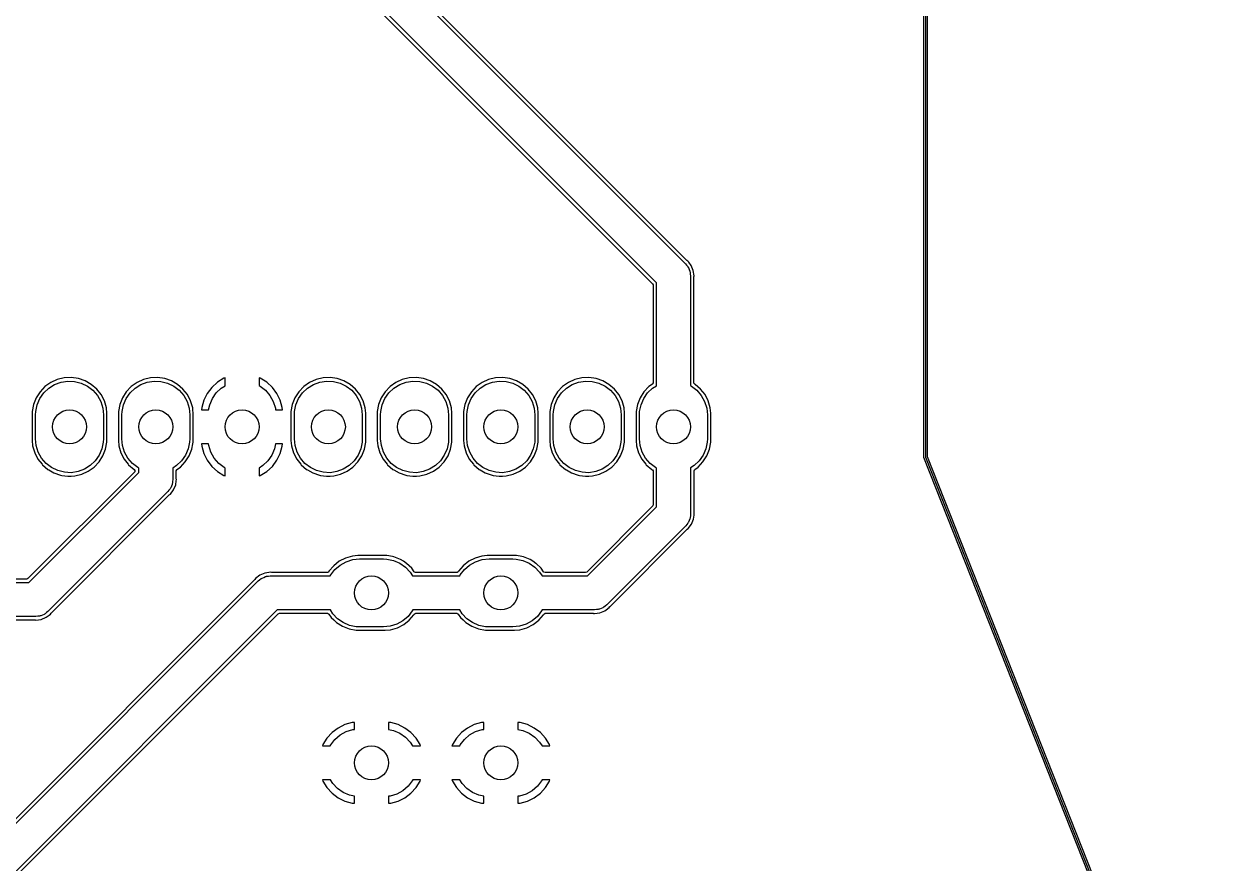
# Model space of a CAD drawing. Extents: x 103 to 225, y -154 to -79.
# Drawn here: x 189.77 to 224.67, y -141.01 to -116.3 of the extents above; entities that cross this region are included whole.
import ezdxf

# ---------------------------------------------------------------- set-up
doc = ezdxf.new("R2010")
doc.units = 0
doc.layers.add('BLACK', color=7, linetype='CONTINUOUS')

msp = doc.modelspace()

# ---------------------------------------------------------------- linework, layer by layer
at = {"layer": 'BLACK', "linetype": 'CONTINUOUS'}
for p, q in [((216.265, -129.05), (216.265, -103.55)), ((216.314, -103.55), (216.314, -129.05)), ((216.365, -103.56), (216.365, -129.04)), ((192.887, -107.002), (209.249, -123.364)), ((209.291, -123.264), (192.987, -106.96)), ((208.395, -123.925), (192.326, -107.856)), ((192.299, -107.971), (208.28, -123.952)), ((209.249, -123.364), (209.281, -123.407)), ((209.281, -123.407), (209.316, -123.448)), ((209.293, -123.267), (209.291, -123.264)), ((209.323, -123.29), (209.293, -123.267)), ((209.316, -123.448), (209.323, -123.464)), ((209.347, -123.321), (209.323, -123.29)), ((209.323, -123.464), (209.334, -123.478)), ((209.334, -123.478), (209.353, -123.528)), ((209.42, -123.415), (209.347, -123.321)), ((209.353, -123.528), (209.375, -123.577)), ((209.48, -123.561), (209.42, -123.415)), ((209.501, -123.718), (209.48, -123.561)), ((209.375, -123.577), (209.377, -123.595)), ((209.377, -123.595), (209.384, -123.612)), ((209.384, -123.612), (209.387, -123.665)), ((209.387, -123.665), (209.395, -123.718)), ((209.395, -123.718), (209.395, -126.95)), ((209.495, -123.759), (209.496, -123.756)), ((209.495, -126.861), (209.495, -123.759)), ((209.496, -123.756), (209.497, -123.745)), ((209.497, -123.745), (209.501, -123.718)), ((208.28, -123.952), (208.294, -123.987)), ((208.294, -123.987), (208.294, -126.864)), ((208.395, -126.952), (208.395, -123.925)), ((190.391, -126.978), (190.246, -127.13)), ((190.356, -127.162), (190.503, -127.022)), ((190.562, -126.856), (190.391, -126.978)), ((190.391, -126.978), (190.391, -126.978)), ((190.503, -127.022), (190.675, -126.915)), ((190.753, -126.768), (190.562, -126.856)), ((190.562, -126.856), (190.562, -126.856)), ((190.562, -126.856), (190.562, -126.856)), ((190.562, -126.856), (190.562, -126.856)), ((190.562, -126.856), (190.562, -126.856)), ((190.675, -126.915), (190.864, -126.845)), ((190.958, -126.719), (190.753, -126.768)), ((190.864, -126.845), (191.064, -126.814)), ((191.168, -126.709), (190.958, -126.719)), ((190.958, -126.719), (190.958, -126.719)), ((191.064, -126.814), (191.266, -126.825)), ((191.376, -126.739), (191.168, -126.709)), ((191.266, -126.825), (191.462, -126.875)), ((191.574, -126.807), (191.376, -126.739)), ((191.376, -126.739), (191.376, -126.739)), ((191.462, -126.875), (191.644, -126.964)), ((191.756, -126.912), (191.574, -126.807)), ((191.644, -126.964), (191.804, -127.088)), ((191.915, -127.05), (191.756, -126.912)), ((191.756, -126.912), (191.756, -126.912)), ((191.756, -126.912), (191.756, -126.912)), ((192.045, -127.215), (191.915, -127.05)), ((192.931, -126.978), (192.786, -127.13)), ((192.896, -127.162), (193.043, -127.022)), ((193.102, -126.856), (192.931, -126.978)), ((192.931, -126.978), (192.931, -126.978)), ((193.043, -127.022), (193.215, -126.915)), ((193.293, -126.768), (193.102, -126.856)), ((193.102, -126.856), (193.102, -126.856)), ((193.102, -126.856), (193.102, -126.856)), ((193.102, -126.856), (193.102, -126.856)), ((193.102, -126.856), (193.102, -126.856)), ((193.215, -126.915), (193.404, -126.845)), ((193.498, -126.719), (193.293, -126.768)), ((193.404, -126.845), (193.604, -126.814)), ((193.708, -126.709), (193.498, -126.719)), ((193.498, -126.719), (193.498, -126.719)), ((193.604, -126.814), (193.806, -126.825)), ((193.916, -126.739), (193.708, -126.709)), ((193.806, -126.825), (194.002, -126.875)), ((194.114, -126.807), (193.916, -126.739)), ((193.916, -126.739), (193.916, -126.739)), ((194.002, -126.875), (194.184, -126.964)), ((194.296, -126.912), (194.114, -126.807)), ((194.184, -126.964), (194.344, -127.088)), ((194.455, -127.05), (194.296, -126.912)), ((194.296, -126.912), (194.296, -126.912)), ((194.296, -126.912), (194.296, -126.912)), ((194.585, -127.215), (194.455, -127.05)), ((195.304, -127.001), (195.17, -127.179)), ((195.469, -126.851), (195.304, -127.001)), ((195.304, -127.001), (195.304, -127.001)), ((195.436, -127.162), (195.583, -127.022)), ((195.658, -126.734), (195.469, -126.851)), ((195.583, -127.022), (195.695, -126.952)), ((195.695, -126.72), (195.658, -126.734)), ((195.695, -126.952), (195.695, -126.72)), ((195.695, -126.72), (195.695, -126.72)), ((196.732, -126.734), (196.695, -126.72)), ((196.695, -126.72), (196.695, -126.95)), ((196.695, -126.95), (196.724, -126.964)), ((196.724, -126.964), (196.884, -127.088)), ((196.921, -126.851), (196.732, -126.734)), ((197.086, -127.001), (196.921, -126.851)), ((197.22, -127.179), (197.086, -127.001)), ((197.086, -127.001), (197.086, -127.001)), ((198.011, -126.978), (197.866, -127.13)), ((197.976, -127.162), (198.123, -127.022)), ((198.182, -126.856), (198.011, -126.978)), ((198.011, -126.978), (198.011, -126.978)), ((198.123, -127.022), (198.295, -126.915)), ((198.373, -126.768), (198.182, -126.856)), ((198.182, -126.856), (198.182, -126.856)), ((198.182, -126.856), (198.182, -126.856)), ((198.182, -126.856), (198.182, -126.856)), ((198.182, -126.856), (198.182, -126.856)), ((198.295, -126.915), (198.484, -126.845)), ((198.578, -126.719), (198.373, -126.768)), ((198.484, -126.845), (198.684, -126.814)), ((198.788, -126.709), (198.578, -126.719)), ((198.578, -126.719), (198.578, -126.719)), ((198.684, -126.814), (198.886, -126.825)), ((198.996, -126.739), (198.788, -126.709)), ((198.886, -126.825), (199.082, -126.875)), ((199.194, -126.807), (198.996, -126.739)), ((198.996, -126.739), (198.996, -126.739)), ((199.082, -126.875), (199.264, -126.964)), ((199.376, -126.912), (199.194, -126.807)), ((199.264, -126.964), (199.424, -127.088)), ((199.535, -127.05), (199.376, -126.912)), ((199.376, -126.912), (199.376, -126.912)), ((199.376, -126.912), (199.376, -126.912)), ((199.665, -127.215), (199.535, -127.05)), ((200.551, -126.978), (200.406, -127.13)), ((200.516, -127.162), (200.663, -127.022)), ((200.722, -126.856), (200.551, -126.978)), ((200.551, -126.978), (200.551, -126.978)), ((200.663, -127.022), (200.835, -126.915)), ((200.913, -126.768), (200.722, -126.856)), ((200.722, -126.856), (200.722, -126.856)), ((200.722, -126.856), (200.722, -126.856)), ((200.722, -126.856), (200.722, -126.856)), ((200.722, -126.856), (200.722, -126.856)), ((200.835, -126.915), (201.024, -126.845)), ((201.118, -126.719), (200.913, -126.768)), ((201.024, -126.845), (201.224, -126.814)), ((201.328, -126.709), (201.118, -126.719)), ((201.118, -126.719), (201.118, -126.719)), ((201.224, -126.814), (201.426, -126.825)), ((201.536, -126.739), (201.328, -126.709)), ((201.426, -126.825), (201.622, -126.875)), ((201.734, -126.807), (201.536, -126.739)), ((201.536, -126.739), (201.536, -126.739)), ((201.622, -126.875), (201.804, -126.964)), ((201.916, -126.912), (201.734, -126.807)), ((201.804, -126.964), (201.964, -127.088)), ((202.075, -127.05), (201.916, -126.912)), ((201.916, -126.912), (201.916, -126.912)), ((201.916, -126.912), (201.916, -126.912)), ((202.205, -127.215), (202.075, -127.05)), ((203.091, -126.978), (202.946, -127.13)), ((203.056, -127.162), (203.203, -127.022)), ((203.262, -126.856), (203.091, -126.978)), ((203.091, -126.978), (203.091, -126.978)), ((203.203, -127.022), (203.375, -126.915)), ((203.453, -126.768), (203.262, -126.856)), ((203.262, -126.856), (203.262, -126.856)), ((203.262, -126.856), (203.262, -126.856)), ((203.262, -126.856), (203.262, -126.856)), ((203.262, -126.856), (203.262, -126.856)), ((203.375, -126.915), (203.564, -126.845)), ((203.658, -126.719), (203.453, -126.768)), ((203.564, -126.845), (203.764, -126.814)), ((203.868, -126.709), (203.658, -126.719)), ((203.658, -126.719), (203.658, -126.719)), ((203.764, -126.814), (203.966, -126.825)), ((204.076, -126.739), (203.868, -126.709)), ((203.966, -126.825), (204.162, -126.875)), ((204.274, -126.807), (204.076, -126.739)), ((204.076, -126.739), (204.076, -126.739)), ((204.162, -126.875), (204.344, -126.964)), ((204.456, -126.912), (204.274, -126.807)), ((204.344, -126.964), (204.504, -127.088)), ((204.615, -127.05), (204.456, -126.912)), ((204.456, -126.912), (204.456, -126.912)), ((204.456, -126.912), (204.456, -126.912)), ((204.745, -127.215), (204.615, -127.05)), ((205.631, -126.978), (205.486, -127.13)), ((205.596, -127.162), (205.743, -127.022)), ((205.802, -126.856), (205.631, -126.978)), ((205.631, -126.978), (205.631, -126.978)), ((205.743, -127.022), (205.915, -126.915)), ((205.993, -126.768), (205.802, -126.856)), ((205.802, -126.856), (205.802, -126.856)), ((205.802, -126.856), (205.802, -126.856)), ((205.802, -126.856), (205.802, -126.856)), ((205.802, -126.856), (205.802, -126.856)), ((205.915, -126.915), (206.104, -126.845)), ((206.198, -126.719), (205.993, -126.768)), ((206.104, -126.845), (206.304, -126.814)), ((206.408, -126.709), (206.198, -126.719)), ((206.198, -126.719), (206.198, -126.719)), ((206.304, -126.814), (206.506, -126.825)), ((206.616, -126.739), (206.408, -126.709)), ((206.506, -126.825), (206.702, -126.875)), ((206.814, -126.807), (206.616, -126.739)), ((206.616, -126.739), (206.616, -126.739)), ((206.702, -126.875), (206.884, -126.964)), ((206.996, -126.912), (206.814, -126.807)), ((206.884, -126.964), (207.044, -127.088)), ((207.155, -127.05), (206.996, -126.912)), ((206.996, -126.912), (206.996, -126.912)), ((206.996, -126.912), (206.996, -126.912)), ((207.285, -127.215), (207.155, -127.05)), ((208.171, -126.978), (208.026, -127.13)), ((208.136, -127.162), (208.283, -127.022)), ((208.274, -126.904), (208.171, -126.978)), ((208.171, -126.978), (208.171, -126.978)), ((208.28, -126.899), (208.274, -126.904)), ((208.294, -126.864), (208.28, -126.899)), ((208.283, -127.022), (208.395, -126.952)), ((209.395, -126.95), (209.424, -126.964)), ((209.424, -126.964), (209.584, -127.088)), ((209.497, -126.873), (209.495, -126.861)), ((209.52, -126.903), (209.497, -126.873)), ((209.536, -126.912), (209.52, -126.903)), ((209.695, -127.05), (209.536, -126.912)), ((209.536, -126.912), (209.536, -126.912)), ((209.536, -126.912), (209.536, -126.912)), ((209.825, -127.215), (209.695, -127.05)), ((190.132, -127.306), (190.054, -127.502)), ((190.246, -127.13), (190.132, -127.306)), ((190.132, -127.306), (190.132, -127.306)), ((190.161, -127.514), (190.241, -127.328)), ((190.241, -127.328), (190.356, -127.162)), ((191.804, -127.088), (191.936, -127.242)), ((191.936, -127.242), (192.034, -127.419)), ((192.141, -127.402), (192.045, -127.215)), ((192.201, -127.604), (192.141, -127.402)), ((192.672, -127.306), (192.594, -127.502)), ((192.786, -127.13), (192.672, -127.306)), ((192.672, -127.306), (192.672, -127.306)), ((192.701, -127.514), (192.781, -127.328)), ((192.781, -127.328), (192.896, -127.162)), ((194.344, -127.088), (194.476, -127.242)), ((194.476, -127.242), (194.574, -127.419)), ((194.681, -127.402), (194.585, -127.215)), ((194.741, -127.604), (194.681, -127.402)), ((195.071, -127.378), (195.01, -127.592)), ((195.17, -127.179), (195.071, -127.378)), ((195.17, -127.179), (195.17, -127.179)), ((195.241, -127.514), (195.321, -127.328)), ((195.321, -127.328), (195.436, -127.162)), ((196.884, -127.088), (197.016, -127.242)), ((197.016, -127.242), (197.114, -127.419)), ((197.319, -127.378), (197.22, -127.179)), ((197.22, -127.179), (197.22, -127.179)), ((197.38, -127.592), (197.319, -127.378)), ((197.752, -127.306), (197.674, -127.502)), ((197.866, -127.13), (197.752, -127.306)), ((197.752, -127.306), (197.752, -127.306)), ((197.781, -127.514), (197.861, -127.328)), ((197.861, -127.328), (197.976, -127.162)), ((199.424, -127.088), (199.556, -127.242)), ((199.556, -127.242), (199.654, -127.419)), ((199.761, -127.402), (199.665, -127.215)), ((199.821, -127.604), (199.761, -127.402)), ((200.292, -127.306), (200.214, -127.502)), ((200.406, -127.13), (200.292, -127.306)), ((200.292, -127.306), (200.292, -127.306)), ((200.321, -127.514), (200.401, -127.328)), ((200.401, -127.328), (200.516, -127.162)), ((201.964, -127.088), (202.096, -127.242)), ((202.096, -127.242), (202.194, -127.419)), ((202.301, -127.402), (202.205, -127.215)), ((202.361, -127.604), (202.301, -127.402)), ((202.832, -127.306), (202.754, -127.502)), ((202.946, -127.13), (202.832, -127.306)), ((202.832, -127.306), (202.832, -127.306)), ((202.861, -127.514), (202.941, -127.328)), ((202.941, -127.328), (203.056, -127.162)), ((204.504, -127.088), (204.636, -127.242)), ((204.636, -127.242), (204.734, -127.419)), ((204.841, -127.402), (204.745, -127.215)), ((204.901, -127.604), (204.841, -127.402)), ((205.372, -127.306), (205.294, -127.502)), ((205.486, -127.13), (205.372, -127.306)), ((205.372, -127.306), (205.372, -127.306)), ((205.401, -127.514), (205.481, -127.328)), ((205.481, -127.328), (205.596, -127.162)), ((207.044, -127.088), (207.176, -127.242)), ((207.176, -127.242), (207.274, -127.419)), ((207.381, -127.402), (207.285, -127.215)), ((207.441, -127.604), (207.381, -127.402)), ((207.912, -127.306), (207.834, -127.502)), ((208.026, -127.13), (207.912, -127.306)), ((207.912, -127.306), (207.912, -127.306)), ((207.941, -127.514), (208.021, -127.328)), ((208.021, -127.328), (208.136, -127.162)), ((209.584, -127.088), (209.716, -127.242)), ((209.716, -127.242), (209.814, -127.419)), ((209.921, -127.402), (209.825, -127.215)), ((209.981, -127.604), (209.921, -127.402)), ((190.054, -127.502), (190.014, -127.708)), ((190.014, -127.708), (190.014, -127.708)), ((190.014, -127.708), (190.014, -127.708)), ((190.014, -127.708), (190.014, -128.565)), ((190.054, -127.502), (190.054, -127.502)), ((190.054, -127.502), (190.054, -127.502)), ((190.115, -127.813), (190.12, -127.712)), ((190.12, -127.712), (190.161, -127.514)), ((192.034, -127.419), (192.095, -127.612)), ((192.095, -127.612), (192.115, -127.813)), ((192.215, -127.761), (192.201, -127.604)), ((192.594, -127.502), (192.554, -127.708)), ((192.554, -127.708), (192.554, -127.708)), ((192.554, -127.708), (192.554, -127.708)), ((192.554, -127.708), (192.554, -128.565)), ((192.594, -127.502), (192.594, -127.502)), ((192.594, -127.502), (192.594, -127.502)), ((192.655, -127.813), (192.66, -127.712)), ((192.66, -127.712), (192.701, -127.514)), ((194.574, -127.419), (194.635, -127.612)), ((194.635, -127.612), (194.655, -127.813)), ((194.746, -127.663), (194.741, -127.604)), ((194.755, -127.761), (194.746, -127.663)), ((195.01, -127.592), (195.004, -127.663)), ((195.004, -127.663), (195.004, -127.663)), ((195.004, -127.663), (195.21, -127.663)), ((195.01, -127.592), (195.01, -127.592)), ((195.21, -127.663), (195.241, -127.514)), ((197.114, -127.419), (197.175, -127.612)), ((197.175, -127.612), (197.18, -127.663)), ((197.18, -127.663), (197.386, -127.663)), ((197.386, -127.663), (197.38, -127.592)), ((197.38, -127.592), (197.38, -127.592)), ((197.386, -127.663), (197.386, -127.663)), ((197.674, -127.502), (197.635, -127.708)), ((197.635, -127.708), (197.635, -127.708)), ((197.635, -127.708), (197.635, -128.565)), ((197.674, -127.502), (197.674, -127.502)), ((197.674, -127.502), (197.674, -127.502)), ((197.735, -127.813), (197.74, -127.712)), ((197.74, -127.712), (197.781, -127.514)), ((199.654, -127.419), (199.715, -127.612)), ((199.715, -127.612), (199.735, -127.813)), ((199.835, -127.761), (199.821, -127.604)), ((200.214, -127.502), (200.174, -127.708)), ((200.174, -127.708), (200.174, -127.708)), ((200.174, -127.708), (200.174, -128.565)), ((200.214, -127.502), (200.214, -127.502)), ((200.214, -127.502), (200.214, -127.502)), ((200.275, -127.813), (200.28, -127.712)), ((200.28, -127.712), (200.321, -127.514)), ((202.194, -127.419), (202.255, -127.612)), ((202.255, -127.612), (202.275, -127.813)), ((202.375, -127.761), (202.361, -127.604)), ((202.754, -127.502), (202.714, -127.708)), ((202.714, -127.708), (202.714, -127.708)), ((202.714, -127.708), (202.714, -127.708)), ((202.714, -127.708), (202.714, -128.565)), ((202.754, -127.502), (202.754, -127.502)), ((202.754, -127.502), (202.754, -127.502)), ((202.815, -127.813), (202.82, -127.712)), ((202.82, -127.712), (202.861, -127.514)), ((204.734, -127.419), (204.795, -127.612)), ((204.795, -127.612), (204.815, -127.813)), ((204.915, -127.761), (204.901, -127.604)), ((205.294, -127.502), (205.254, -127.708)), ((205.254, -127.708), (205.254, -127.708)), ((205.254, -127.708), (205.254, -127.708)), ((205.254, -127.708), (205.254, -128.565)), ((205.294, -127.502), (205.294, -127.502)), ((205.294, -127.502), (205.294, -127.502)), ((205.355, -127.813), (205.36, -127.712)), ((205.36, -127.712), (205.401, -127.514)), ((207.274, -127.419), (207.335, -127.612)), ((207.335, -127.612), (207.355, -127.813)), ((207.456, -127.761), (207.441, -127.604)), ((207.834, -127.502), (207.794, -127.708)), ((207.794, -127.708), (207.794, -127.708)), ((207.794, -127.708), (207.794, -127.708)), ((207.794, -127.708), (207.794, -128.565)), ((207.834, -127.502), (207.834, -127.502)), ((207.834, -127.502), (207.834, -127.502)), ((207.895, -127.813), (207.9, -127.712)), ((207.9, -127.712), (207.941, -127.514)), ((209.814, -127.419), (209.875, -127.612)), ((209.875, -127.612), (209.895, -127.813)), ((209.995, -127.761), (209.981, -127.604)), ((190.115, -128.513), (190.115, -127.813)), ((192.115, -127.813), (192.115, -128.513)), ((192.215, -128.618), (192.215, -127.761)), ((192.655, -128.513), (192.655, -127.813)), ((194.655, -127.813), (194.655, -128.513)), ((194.755, -128.235), (194.755, -127.761)), ((197.735, -128.513), (197.735, -127.813)), ((199.735, -127.813), (199.735, -128.513)), ((199.835, -128.565), (199.835, -127.761)), ((200.275, -128.513), (200.275, -127.813)), ((202.275, -127.813), (202.275, -128.513)), ((202.375, -128.565), (202.375, -127.761)), ((202.815, -128.513), (202.815, -127.813)), ((204.815, -127.813), (204.815, -128.513)), ((204.915, -128.565), (204.915, -127.761)), ((205.355, -128.513), (205.355, -127.813)), ((207.355, -127.813), (207.355, -128.513)), ((207.456, -128.618), (207.456, -127.761)), ((207.895, -128.513), (207.895, -127.813)), ((209.895, -127.813), (209.895, -128.513)), ((209.995, -128.618), (209.995, -127.761)), ((194.755, -128.618), (194.755, -128.235)), ((190.014, -128.565), (190.015, -128.565)), ((190.015, -128.565), (190.029, -128.722)), ((190.029, -128.722), (190.089, -128.924)), ((190.135, -128.714), (190.115, -128.513)), ((190.196, -128.907), (190.135, -128.714)), ((192.11, -128.614), (192.069, -128.812)), ((192.115, -128.513), (192.11, -128.614)), ((192.176, -128.824), (192.215, -128.618)), ((192.554, -128.565), (192.555, -128.565)), ((192.555, -128.565), (192.569, -128.722)), ((192.569, -128.722), (192.629, -128.924)), ((192.675, -128.714), (192.655, -128.513)), ((192.736, -128.907), (192.675, -128.714)), ((194.65, -128.614), (194.609, -128.812)), ((194.655, -128.513), (194.65, -128.614)), ((194.716, -128.824), (194.747, -128.663)), ((194.747, -128.663), (194.755, -128.618)), ((195.21, -128.663), (195.004, -128.663)), ((195.004, -128.663), (195.01, -128.734)), ((195.01, -128.734), (195.01, -128.734)), ((195.01, -128.734), (195.071, -128.948)), ((195.215, -128.714), (195.21, -128.663)), ((195.276, -128.907), (195.215, -128.714)), ((197.18, -128.663), (197.149, -128.812)), ((197.386, -128.663), (197.18, -128.663)), ((197.319, -128.948), (197.38, -128.734)), ((197.38, -128.734), (197.386, -128.663)), ((197.38, -128.734), (197.38, -128.734)), ((197.635, -128.565), (197.635, -128.565)), ((197.635, -128.565), (197.649, -128.722)), ((197.649, -128.722), (197.709, -128.924)), ((197.755, -128.714), (197.735, -128.513)), ((197.816, -128.907), (197.755, -128.714)), ((199.73, -128.614), (199.689, -128.812)), ((199.735, -128.513), (199.73, -128.614)), ((199.796, -128.824), (199.835, -128.618)), ((199.835, -128.618), (199.835, -128.565)), ((200.174, -128.565), (200.175, -128.565)), ((200.175, -128.565), (200.189, -128.722)), ((200.189, -128.722), (200.249, -128.924)), ((200.295, -128.714), (200.275, -128.513)), ((200.356, -128.907), (200.295, -128.714)), ((202.27, -128.614), (202.229, -128.812)), ((202.275, -128.513), (202.27, -128.614)), ((202.336, -128.824), (202.375, -128.618)), ((202.375, -128.618), (202.375, -128.565)), ((202.714, -128.565), (202.715, -128.565)), ((202.715, -128.565), (202.729, -128.722)), ((202.729, -128.722), (202.789, -128.924)), ((202.835, -128.714), (202.815, -128.513)), ((202.896, -128.907), (202.835, -128.714)), ((204.81, -128.614), (204.769, -128.812)), ((204.815, -128.513), (204.81, -128.614)), ((204.876, -128.824), (204.915, -128.618)), ((204.915, -128.618), (204.915, -128.565)), ((205.254, -128.565), (205.255, -128.565)), ((205.255, -128.565), (205.269, -128.722)), ((205.269, -128.722), (205.329, -128.924)), ((205.375, -128.714), (205.355, -128.513)), ((205.436, -128.907), (205.375, -128.714)), ((207.35, -128.614), (207.309, -128.812)), ((207.355, -128.513), (207.35, -128.614)), ((207.416, -128.824), (207.456, -128.618)), ((207.794, -128.565), (207.795, -128.565)), ((207.795, -128.565), (207.809, -128.722)), ((207.809, -128.722), (207.869, -128.924)), ((207.915, -128.714), (207.895, -128.513)), ((207.976, -128.907), (207.915, -128.714)), ((209.89, -128.614), (209.849, -128.812)), ((209.895, -128.513), (209.89, -128.614)), ((209.956, -128.824), (209.995, -128.618)), ((190.089, -128.924), (190.185, -129.111)), ((190.185, -129.111), (190.305, -129.264)), ((190.294, -129.084), (190.196, -128.907)), ((190.426, -129.238), (190.294, -129.084)), ((191.989, -128.998), (191.874, -129.164)), ((191.984, -129.196), (192.098, -129.02)), ((192.069, -128.812), (191.989, -128.998)), ((192.098, -129.02), (192.176, -128.824)), ((192.629, -128.924), (192.725, -129.111)), ((192.725, -129.111), (192.845, -129.264)), ((192.834, -129.084), (192.736, -128.907)), ((192.966, -129.238), (192.834, -129.084)), ((194.529, -128.998), (194.414, -129.164)), ((194.524, -129.196), (194.638, -129.02)), ((194.609, -128.812), (194.529, -128.998)), ((194.638, -129.02), (194.716, -128.824)), ((195.071, -128.948), (195.17, -129.147)), ((195.17, -129.147), (195.17, -129.147)), ((195.17, -129.147), (195.304, -129.325)), ((195.374, -129.084), (195.276, -128.907)), ((195.506, -129.238), (195.374, -129.084)), ((197.069, -128.998), (196.954, -129.164)), ((197.149, -128.812), (197.069, -128.998)), ((197.086, -129.325), (197.22, -129.147)), ((197.22, -129.147), (197.319, -128.948)), ((197.22, -129.147), (197.22, -129.147)), ((197.709, -128.924), (197.805, -129.111)), ((197.805, -129.111), (197.925, -129.264)), ((197.914, -129.084), (197.816, -128.907)), ((198.046, -129.238), (197.914, -129.084)), ((199.609, -128.998), (199.494, -129.164)), ((199.604, -129.196), (199.718, -129.02)), ((199.689, -128.812), (199.609, -128.998)), ((199.718, -129.02), (199.796, -128.824)), ((200.249, -128.924), (200.345, -129.111)), ((200.345, -129.111), (200.465, -129.264)), ((200.454, -129.084), (200.356, -128.907)), ((200.586, -129.238), (200.454, -129.084)), ((202.149, -128.998), (202.034, -129.164)), ((202.144, -129.196), (202.258, -129.02)), ((202.229, -128.812), (202.149, -128.998)), ((202.258, -129.02), (202.336, -128.824)), ((202.789, -128.924), (202.885, -129.111)), ((202.885, -129.111), (203.005, -129.264)), ((202.994, -129.084), (202.896, -128.907)), ((203.126, -129.238), (202.994, -129.084)), ((204.689, -128.998), (204.574, -129.164)), ((204.684, -129.196), (204.798, -129.02)), ((204.769, -128.812), (204.689, -128.998)), ((204.798, -129.02), (204.876, -128.824)), ((205.329, -128.924), (205.425, -129.111)), ((205.425, -129.111), (205.545, -129.264)), ((205.534, -129.084), (205.436, -128.907)), ((205.666, -129.238), (205.534, -129.084)), ((207.229, -128.998), (207.114, -129.164)), ((207.224, -129.196), (207.338, -129.02)), ((207.309, -128.812), (207.229, -128.998)), ((207.338, -129.02), (207.416, -128.824)), ((207.869, -128.924), (207.965, -129.111)), ((207.965, -129.111), (208.085, -129.264)), ((208.074, -129.084), (207.976, -128.907)), ((208.206, -129.238), (208.074, -129.084)), ((209.769, -128.998), (209.654, -129.164)), ((209.764, -129.196), (209.878, -129.02)), ((209.849, -128.812), (209.769, -128.998)), ((209.878, -129.02), (209.956, -128.824)), ((216.269, -129.059), (216.265, -129.05)), ((216.269, -129.068), (216.269, -129.059)), ((224.575, -150.06), (216.269, -129.068)), ((216.314, -129.05), (216.314, -129.05)), ((216.314, -129.05), (216.315, -129.05)), ((216.315, -129.05), (216.315, -129.051)), ((216.315, -129.051), (224.621, -150.04)), ((216.365, -129.04), (224.671, -150.032)), ((193.027, -129.493), (189.892, -132.628)), ((190.305, -129.264), (190.315, -129.276)), ((190.315, -129.276), (190.474, -129.414)), ((190.586, -129.362), (190.426, -129.238)), ((190.474, -129.414), (190.474, -129.414)), ((190.474, -129.414), (190.474, -129.414)), ((190.474, -129.414), (190.506, -129.432)), ((190.506, -129.432), (190.656, -129.519)), ((190.768, -129.451), (190.586, -129.362)), ((190.964, -129.501), (190.768, -129.451)), ((191.366, -129.481), (191.166, -129.512)), ((191.555, -129.411), (191.366, -129.481)), ((191.477, -129.558), (191.668, -129.47)), ((191.727, -129.304), (191.555, -129.411)), ((191.668, -129.47), (191.839, -129.348)), ((191.874, -129.164), (191.727, -129.304)), ((191.839, -129.348), (191.984, -129.196)), ((192.845, -129.264), (192.855, -129.276)), ((192.855, -129.276), (193.014, -129.414)), ((193.126, -129.362), (192.966, -129.238)), ((193.014, -129.414), (193.014, -129.414)), ((193.014, -129.414), (193.017, -129.415)), ((193.017, -129.415), (193.04, -129.445)), ((193.035, -129.482), (193.027, -129.493)), ((193.04, -129.445), (193.035, -129.482)), ((193.155, -129.376), (193.126, -129.362)), ((193.155, -129.507), (193.155, -129.376)), ((194.267, -129.304), (194.155, -129.374)), ((194.155, -129.374), (194.155, -129.714)), ((194.255, -129.462), (194.27, -129.427)), ((194.255, -129.673), (194.255, -129.462)), ((194.414, -129.164), (194.267, -129.304)), ((194.27, -129.427), (194.276, -129.422)), ((194.276, -129.422), (194.379, -129.348)), ((194.379, -129.348), (194.524, -129.196)), ((195.304, -129.325), (195.304, -129.325)), ((195.304, -129.325), (195.469, -129.475)), ((195.469, -129.475), (195.658, -129.592)), ((195.666, -129.362), (195.506, -129.238)), ((195.695, -129.376), (195.666, -129.362)), ((195.695, -129.606), (195.695, -129.376)), ((196.807, -129.304), (196.695, -129.374)), ((196.695, -129.374), (196.695, -129.606)), ((196.732, -129.592), (196.921, -129.475)), ((196.954, -129.164), (196.807, -129.304)), ((196.921, -129.475), (197.086, -129.325)), ((197.086, -129.325), (197.086, -129.325)), ((197.925, -129.264), (197.935, -129.276)), ((197.935, -129.276), (198.094, -129.414)), ((198.206, -129.362), (198.046, -129.238)), ((198.094, -129.414), (198.094, -129.414)), ((198.094, -129.414), (198.094, -129.414)), ((198.094, -129.414), (198.126, -129.432)), ((198.126, -129.432), (198.276, -129.519)), ((198.388, -129.451), (198.206, -129.362)), ((198.584, -129.501), (198.388, -129.451)), ((198.986, -129.481), (198.786, -129.512)), ((199.175, -129.411), (198.986, -129.481)), ((199.097, -129.558), (199.288, -129.47)), ((199.347, -129.304), (199.175, -129.411)), ((199.288, -129.47), (199.459, -129.348)), ((199.494, -129.164), (199.347, -129.304)), ((199.459, -129.348), (199.604, -129.196)), ((200.465, -129.264), (200.475, -129.276)), ((200.475, -129.276), (200.634, -129.414)), ((200.746, -129.362), (200.586, -129.238)), ((200.634, -129.414), (200.634, -129.414)), ((200.634, -129.414), (200.634, -129.414)), ((200.634, -129.414), (200.666, -129.432)), ((200.666, -129.432), (200.816, -129.519)), ((200.928, -129.451), (200.746, -129.362)), ((201.124, -129.501), (200.928, -129.451)), ((201.526, -129.481), (201.326, -129.512)), ((201.715, -129.411), (201.526, -129.481)), ((201.637, -129.558), (201.828, -129.47)), ((201.887, -129.304), (201.715, -129.411)), ((201.828, -129.47), (201.999, -129.348)), ((202.034, -129.164), (201.887, -129.304)), ((201.999, -129.348), (202.144, -129.196)), ((203.005, -129.264), (203.015, -129.276)), ((203.015, -129.276), (203.174, -129.414)), ((203.286, -129.362), (203.126, -129.238)), ((203.174, -129.414), (203.174, -129.414)), ((203.174, -129.414), (203.174, -129.414)), ((203.174, -129.414), (203.206, -129.432)), ((203.206, -129.432), (203.356, -129.519)), ((203.468, -129.451), (203.286, -129.362)), ((203.664, -129.501), (203.468, -129.451)), ((204.066, -129.481), (203.866, -129.512)), ((204.255, -129.411), (204.066, -129.481)), ((204.177, -129.558), (204.368, -129.47)), ((204.427, -129.304), (204.255, -129.411)), ((204.368, -129.47), (204.539, -129.348)), ((204.574, -129.164), (204.427, -129.304)), ((204.539, -129.348), (204.684, -129.196)), ((205.545, -129.264), (205.555, -129.276)), ((205.555, -129.276), (205.714, -129.414)), ((205.826, -129.362), (205.666, -129.238)), ((205.714, -129.414), (205.714, -129.414)), ((205.714, -129.414), (205.714, -129.414)), ((205.714, -129.414), (205.746, -129.432)), ((205.746, -129.432), (205.896, -129.519)), ((206.008, -129.451), (205.826, -129.362)), ((206.204, -129.501), (206.008, -129.451)), ((206.606, -129.481), (206.406, -129.512)), ((206.795, -129.411), (206.606, -129.481)), ((206.717, -129.558), (206.908, -129.47)), ((206.967, -129.304), (206.795, -129.411)), ((206.908, -129.47), (207.079, -129.348)), ((207.114, -129.164), (206.967, -129.304)), ((207.079, -129.348), (207.224, -129.196)), ((208.085, -129.264), (208.095, -129.276)), ((208.095, -129.276), (208.254, -129.414)), ((208.366, -129.362), (208.206, -129.238)), ((208.254, -129.414), (208.27, -129.423)), ((208.27, -129.423), (208.276, -129.426)), ((208.276, -129.426), (208.299, -129.456)), ((208.299, -129.456), (208.3, -129.469)), ((208.3, -129.469), (208.3, -130.455)), ((208.401, -129.379), (208.366, -129.362)), ((208.401, -130.517), (208.401, -129.379)), ((209.507, -129.304), (209.401, -129.37)), ((209.401, -129.37), (209.401, -130.724)), ((209.501, -129.457), (209.516, -129.423)), ((209.501, -130.683), (209.501, -129.457)), ((209.654, -129.164), (209.507, -129.304)), ((209.516, -129.423), (209.522, -129.417)), ((209.522, -129.417), (209.528, -129.414)), ((209.528, -129.414), (209.619, -129.348)), ((209.619, -129.348), (209.764, -129.196)), ((189.919, -132.743), (193.155, -129.507)), ((190.656, -129.519), (190.854, -129.587)), ((190.854, -129.587), (190.854, -129.587)), ((190.854, -129.587), (190.854, -129.587)), ((190.854, -129.587), (190.885, -129.592)), ((190.885, -129.592), (191.062, -129.617)), ((191.166, -129.512), (190.964, -129.501)), ((191.062, -129.617), (191.167, -129.612)), ((191.062, -129.617), (191.062, -129.617)), ((191.062, -129.617), (191.062, -129.617)), ((191.167, -129.612), (191.272, -129.607)), ((191.272, -129.607), (191.477, -129.558)), ((194.137, -129.837), (194.135, -129.855)), ((194.144, -129.82), (194.137, -129.837)), ((194.147, -129.767), (194.144, -129.82)), ((194.155, -129.714), (194.147, -129.767)), ((194.24, -129.871), (194.255, -129.753)), ((194.256, -129.676), (194.255, -129.673)), ((194.255, -129.753), (194.261, -129.714)), ((194.258, -129.691), (194.256, -129.676)), ((194.261, -129.714), (194.258, -129.691)), ((195.658, -129.592), (195.695, -129.606)), ((196.695, -129.606), (196.732, -129.592)), ((198.276, -129.519), (198.474, -129.587)), ((198.474, -129.587), (198.474, -129.587)), ((198.474, -129.587), (198.474, -129.587)), ((198.474, -129.587), (198.505, -129.592)), ((198.505, -129.592), (198.682, -129.617)), ((198.786, -129.512), (198.584, -129.501)), ((198.682, -129.617), (198.787, -129.612)), ((198.682, -129.617), (198.682, -129.617)), ((198.682, -129.617), (198.682, -129.617)), ((198.787, -129.612), (198.892, -129.607)), ((198.892, -129.607), (199.097, -129.558)), ((200.816, -129.519), (201.014, -129.587)), ((201.014, -129.587), (201.014, -129.587)), ((201.014, -129.587), (201.014, -129.587)), ((201.014, -129.587), (201.045, -129.592)), ((201.045, -129.592), (201.222, -129.617)), ((201.326, -129.512), (201.124, -129.501)), ((201.222, -129.617), (201.327, -129.612)), ((201.222, -129.617), (201.222, -129.617)), ((201.222, -129.617), (201.222, -129.617)), ((201.327, -129.612), (201.432, -129.607)), ((201.432, -129.607), (201.637, -129.558)), ((203.356, -129.519), (203.554, -129.587)), ((203.554, -129.587), (203.554, -129.587)), ((203.554, -129.587), (203.554, -129.587)), ((203.554, -129.587), (203.585, -129.592)), ((203.585, -129.592), (203.762, -129.617)), ((203.866, -129.512), (203.664, -129.501)), ((203.762, -129.617), (203.867, -129.612)), ((203.762, -129.617), (203.762, -129.617)), ((203.762, -129.617), (203.762, -129.617)), ((203.867, -129.612), (203.972, -129.607)), ((203.972, -129.607), (204.177, -129.558)), ((205.896, -129.519), (206.094, -129.587)), ((206.094, -129.587), (206.094, -129.587)), ((206.094, -129.587), (206.094, -129.587)), ((206.094, -129.587), (206.125, -129.592)), ((206.125, -129.592), (206.302, -129.617)), ((206.406, -129.512), (206.204, -129.501)), ((206.302, -129.617), (206.407, -129.612)), ((206.302, -129.617), (206.302, -129.617)), ((206.302, -129.617), (206.302, -129.617)), ((206.407, -129.612), (206.512, -129.607)), ((206.512, -129.607), (206.717, -129.558)), ((194.009, -130.068), (190.48, -133.597)), ((190.58, -133.639), (194.051, -130.168)), ((194.041, -130.025), (194.009, -130.068)), ((194.076, -129.984), (194.041, -130.025)), ((194.051, -130.168), (194.053, -130.165)), ((194.053, -130.165), (194.083, -130.142)), ((194.083, -129.968), (194.076, -129.984)), ((194.094, -129.954), (194.083, -129.968)), ((194.083, -130.142), (194.18, -130.017)), ((194.113, -129.904), (194.094, -129.954)), ((194.135, -129.855), (194.113, -129.904)), ((194.18, -130.017), (194.24, -129.871)), ((208.286, -130.49), (206.341, -132.435)), ((206.368, -132.55), (208.401, -130.517)), ((208.3, -130.455), (208.286, -130.49)), ((209.381, -130.865), (209.359, -130.914)), ((209.383, -130.847), (209.381, -130.865)), ((209.39, -130.83), (209.383, -130.847)), ((209.393, -130.777), (209.39, -130.83)), ((209.401, -130.724), (209.393, -130.777)), ((209.426, -131.027), (209.486, -130.881)), ((209.486, -130.881), (209.501, -130.763)), ((209.502, -130.686), (209.501, -130.683)), ((209.501, -130.763), (209.507, -130.724)), ((209.504, -130.701), (209.502, -130.686)), ((209.507, -130.724), (209.504, -130.701)), ((209.255, -131.078), (206.929, -133.404)), ((207.029, -133.446), (209.297, -131.178)), ((209.287, -131.035), (209.255, -131.078)), ((209.322, -130.994), (209.287, -131.035)), ((209.297, -131.178), (209.299, -131.175)), ((209.299, -131.175), (209.329, -131.152)), ((209.329, -130.978), (209.322, -130.994)), ((209.34, -130.964), (209.329, -130.978)), ((209.329, -131.152), (209.426, -131.027)), ((209.359, -130.914), (209.34, -130.964)), ((198.892, -132.25), (198.754, -132.409)), ((199.057, -132.12), (198.892, -132.25)), ((198.93, -132.361), (199.084, -132.229)), ((199.244, -132.024), (199.057, -132.12)), ((199.084, -132.229), (199.261, -132.131)), ((199.446, -131.964), (199.244, -132.024)), ((199.261, -132.131), (199.454, -132.07)), ((199.603, -131.95), (199.446, -131.964)), ((199.454, -132.07), (199.655, -132.05)), ((200.46, -131.95), (199.603, -131.95)), ((199.603, -131.95), (199.603, -131.95)), ((199.603, -131.95), (199.603, -131.95)), ((199.655, -132.05), (200.355, -132.05)), ((200.355, -132.05), (200.456, -132.055)), ((200.456, -132.055), (200.654, -132.096)), ((200.625, -131.981), (200.46, -131.95)), ((200.666, -131.989), (200.625, -131.981)), ((200.654, -132.096), (200.84, -132.176)), ((200.862, -132.067), (200.666, -131.989)), ((200.666, -131.989), (200.666, -131.989)), ((200.84, -132.176), (201.006, -132.291)), ((200.943, -132.12), (200.862, -132.067)), ((200.862, -132.067), (200.862, -132.067)), ((200.862, -132.067), (200.862, -132.067)), ((201.038, -132.181), (200.943, -132.12)), ((201.04, -132.182), (201.038, -132.181)), ((201.19, -132.326), (201.04, -132.182)), ((202.702, -132.25), (202.564, -132.409)), ((202.867, -132.12), (202.702, -132.25)), ((202.74, -132.361), (202.894, -132.229)), ((203.054, -132.024), (202.867, -132.12)), ((202.894, -132.229), (203.071, -132.131)), ((203.256, -131.964), (203.054, -132.024)), ((203.071, -132.131), (203.264, -132.07)), ((203.413, -131.95), (203.256, -131.964)), ((203.264, -132.07), (203.465, -132.05)), ((204.27, -131.95), (203.413, -131.95)), ((203.413, -131.95), (203.413, -131.95)), ((203.413, -131.95), (203.413, -131.95)), ((203.465, -132.05), (204.165, -132.05)), ((204.165, -132.05), (204.266, -132.055)), ((204.266, -132.055), (204.464, -132.096)), ((204.435, -131.981), (204.27, -131.95)), ((204.476, -131.989), (204.435, -131.981)), ((204.464, -132.096), (204.65, -132.176)), ((204.672, -132.067), (204.476, -131.989)), ((204.476, -131.989), (204.476, -131.989)), ((204.65, -132.176), (204.816, -132.291)), ((204.753, -132.12), (204.672, -132.067)), ((204.672, -132.067), (204.672, -132.067)), ((204.672, -132.067), (204.672, -132.067)), ((204.848, -132.181), (204.753, -132.12)), ((204.85, -132.182), (204.848, -132.181)), ((205, -132.326), (204.85, -132.182)), ((189.892, -132.628), (189.857, -132.642)), ((196.595, -132.622), (196.572, -132.652)), ((196.72, -132.525), (196.595, -132.622)), ((196.712, -132.664), (196.753, -132.629)), ((196.866, -132.465), (196.72, -132.525)), ((196.72, -132.525), (196.72, -132.525)), ((196.753, -132.629), (196.769, -132.622)), ((196.769, -132.622), (196.783, -132.611)), ((196.783, -132.611), (196.833, -132.592)), ((196.833, -132.592), (196.882, -132.57)), ((196.984, -132.45), (196.866, -132.465)), ((196.882, -132.57), (196.9, -132.568)), ((196.9, -132.568), (196.917, -132.561)), ((196.917, -132.561), (196.97, -132.558)), ((196.97, -132.558), (197.023, -132.55)), ((197.023, -132.444), (196.984, -132.45)), ((197.061, -132.449), (197.023, -132.444)), ((197.023, -132.55), (198.792, -132.55)), ((197.064, -132.45), (197.061, -132.449)), ((198.703, -132.45), (197.064, -132.45)), ((198.715, -132.448), (198.703, -132.45)), ((198.745, -132.425), (198.715, -132.448)), ((198.754, -132.409), (198.745, -132.425)), ((198.792, -132.55), (198.806, -132.521)), ((198.806, -132.521), (198.93, -132.361)), ((201.006, -132.291), (201.146, -132.438)), ((201.146, -132.438), (201.216, -132.55)), ((201.264, -132.429), (201.19, -132.326)), ((201.216, -132.55), (202.602, -132.55)), ((201.269, -132.435), (201.264, -132.429)), ((201.304, -132.45), (201.269, -132.435)), ((202.513, -132.45), (201.304, -132.45)), ((202.525, -132.448), (202.513, -132.45)), ((202.555, -132.425), (202.525, -132.448)), ((202.564, -132.409), (202.555, -132.425)), ((202.602, -132.55), (202.616, -132.521)), ((202.616, -132.521), (202.74, -132.361)), ((204.816, -132.291), (204.956, -132.438)), ((204.956, -132.438), (205.026, -132.55)), ((205.074, -132.429), (205, -132.326)), ((205.026, -132.55), (206.368, -132.55)), ((205.079, -132.435), (205.074, -132.429)), ((205.114, -132.45), (205.079, -132.435)), ((206.306, -132.45), (205.114, -132.45)), ((206.341, -132.435), (206.306, -132.45)), ((187.881, -132.743), (189.919, -132.743)), ((189.857, -132.642), (187.969, -132.642)), ((196.569, -132.654), (188.701, -140.523)), ((188.728, -140.638), (196.669, -132.696)), ((196.572, -132.652), (196.569, -132.654)), ((196.669, -132.696), (196.712, -132.664)), ((197.23, -133.55), (189.289, -141.492)), ((190.366, -133.682), (190.316, -133.701)), ((190.38, -133.671), (190.366, -133.682)), ((190.396, -133.664), (190.38, -133.671)), ((190.437, -133.629), (190.396, -133.664)), ((190.48, -133.597), (190.437, -133.629)), ((190.514, -133.702), (190.554, -133.671)), ((190.554, -133.671), (190.577, -133.641)), ((190.577, -133.641), (190.58, -133.639)), ((193.372, -137.55), (197.257, -133.665)), ((198.794, -133.55), (197.23, -133.55)), ((197.257, -133.665), (197.292, -133.65)), ((197.292, -133.65), (198.706, -133.65)), ((198.706, -133.65), (198.741, -133.665)), ((198.741, -133.665), (198.746, -133.671)), ((198.746, -133.671), (198.82, -133.774)), ((198.864, -133.662), (198.794, -133.55)), ((199.004, -133.809), (198.864, -133.662)), ((201.204, -133.579), (201.08, -133.739)), ((201.218, -133.55), (201.204, -133.579)), ((202.604, -133.55), (201.218, -133.55)), ((201.256, -133.691), (201.265, -133.675)), ((201.265, -133.675), (201.295, -133.652)), ((201.295, -133.652), (201.307, -133.65)), ((201.307, -133.65), (202.516, -133.65)), ((202.516, -133.65), (202.551, -133.665)), ((202.551, -133.665), (202.556, -133.671)), ((202.556, -133.671), (202.63, -133.774)), ((202.674, -133.662), (202.604, -133.55)), ((202.814, -133.809), (202.674, -133.662)), ((205.014, -133.579), (204.89, -133.739)), ((205.028, -133.55), (205.014, -133.579)), ((206.575, -133.55), (205.028, -133.55)), ((205.066, -133.691), (205.075, -133.675)), ((205.075, -133.675), (205.105, -133.652)), ((205.105, -133.652), (205.117, -133.65)), ((205.117, -133.65), (206.534, -133.65)), ((206.534, -133.65), (206.537, -133.651)), ((206.537, -133.651), (206.548, -133.652)), ((206.548, -133.652), (206.575, -133.656)), ((206.628, -133.542), (206.575, -133.55)), ((206.575, -133.656), (206.732, -133.635)), ((206.681, -133.539), (206.628, -133.542)), ((206.698, -133.532), (206.681, -133.539)), ((206.716, -133.53), (206.698, -133.532)), ((206.765, -133.508), (206.716, -133.53)), ((206.732, -133.635), (206.878, -133.575)), ((206.815, -133.489), (206.765, -133.508)), ((206.829, -133.478), (206.815, -133.489)), ((206.845, -133.471), (206.829, -133.478)), ((206.886, -133.436), (206.845, -133.471)), ((206.878, -133.575), (206.915, -133.546)), ((206.929, -133.404), (206.886, -133.436)), ((206.915, -133.546), (207.003, -133.478)), ((207.003, -133.478), (207.026, -133.448)), ((207.026, -133.448), (207.029, -133.446)), ((190.126, -133.743), (187.883, -133.743)), ((187.972, -133.844), (190.085, -133.844)), ((190.085, -133.844), (190.088, -133.844)), ((190.088, -133.844), (190.099, -133.845)), ((190.099, -133.845), (190.126, -133.849)), ((190.179, -133.735), (190.126, -133.743)), ((190.126, -133.849), (190.283, -133.828)), ((190.232, -133.732), (190.179, -133.735)), ((190.249, -133.725), (190.232, -133.732)), ((190.267, -133.723), (190.249, -133.725)), ((190.316, -133.701), (190.267, -133.723)), ((190.283, -133.828), (190.429, -133.768)), ((190.429, -133.768), (190.514, -133.702)), ((198.82, -133.774), (198.894, -133.845)), ((198.894, -133.845), (198.972, -133.919)), ((198.972, -133.919), (198.972, -133.919)), ((198.972, -133.919), (198.972, -133.919)), ((198.972, -133.919), (199.148, -134.033)), ((199.17, -133.924), (199.004, -133.809)), ((199.148, -134.033), (199.344, -134.111)), ((199.356, -134.004), (199.17, -133.924)), ((199.554, -134.045), (199.356, -134.004)), ((200.556, -134.03), (200.355, -134.05)), ((200.749, -133.969), (200.556, -134.03)), ((200.926, -133.871), (200.749, -133.969)), ((200.766, -134.076), (200.953, -133.98)), ((201.08, -133.739), (200.926, -133.871)), ((200.953, -133.98), (201.118, -133.85)), ((201.118, -133.85), (201.256, -133.691)), ((202.63, -133.774), (202.704, -133.845)), ((202.704, -133.845), (202.782, -133.919)), ((202.782, -133.919), (202.782, -133.919)), ((202.782, -133.919), (202.782, -133.919)), ((202.782, -133.919), (202.958, -134.033)), ((202.98, -133.924), (202.814, -133.809)), ((202.958, -134.033), (203.154, -134.111)), ((203.166, -134.004), (202.98, -133.924)), ((203.364, -134.045), (203.166, -134.004)), ((204.366, -134.03), (204.165, -134.05)), ((204.559, -133.969), (204.366, -134.03)), ((204.736, -133.871), (204.559, -133.969)), ((204.576, -134.076), (204.763, -133.98)), ((204.89, -133.739), (204.736, -133.871)), ((204.763, -133.98), (204.928, -133.85)), ((204.928, -133.85), (205.066, -133.691)), ((199.344, -134.111), (199.55, -134.15)), ((199.55, -134.15), (199.55, -134.15)), ((199.55, -134.15), (200.407, -134.15)), ((199.655, -134.05), (199.554, -134.045)), ((200.355, -134.05), (199.655, -134.05)), ((200.407, -134.15), (200.564, -134.136)), ((200.407, -134.15), (200.407, -134.15)), ((200.564, -134.136), (200.766, -134.076)), ((203.154, -134.111), (203.36, -134.15)), ((203.36, -134.15), (203.36, -134.15)), ((203.36, -134.15), (204.217, -134.15)), ((203.465, -134.05), (203.364, -134.045)), ((204.165, -134.05), (203.465, -134.05)), ((204.217, -134.15), (204.374, -134.136)), ((204.217, -134.15), (204.217, -134.15)), ((204.374, -134.136), (204.576, -134.076)), ((198.843, -137.159), (198.693, -137.324)), ((199.021, -137.025), (198.843, -137.159)), ((198.843, -137.159), (198.843, -137.159)), ((199.22, -136.926), (199.021, -137.025)), ((199.021, -137.025), (199.021, -137.025)), ((199.084, -137.229), (199.261, -137.131)), ((199.434, -136.865), (199.22, -136.926)), ((199.261, -137.131), (199.454, -137.07)), ((199.505, -136.859), (199.434, -136.865)), ((199.454, -137.07), (199.505, -137.065)), ((199.505, -137.065), (199.505, -136.859)), ((200.576, -136.865), (200.505, -136.859)), ((200.505, -136.859), (200.505, -137.065)), ((200.505, -137.065), (200.654, -137.096)), ((200.79, -136.926), (200.576, -136.865)), ((200.576, -136.865), (200.576, -136.865)), ((200.654, -137.096), (200.84, -137.176)), ((200.989, -137.025), (200.79, -136.926)), ((200.84, -137.176), (201.006, -137.291)), ((201.167, -137.159), (200.989, -137.025)), ((200.989, -137.025), (200.989, -137.025)), ((201.317, -137.324), (201.167, -137.159)), ((201.167, -137.159), (201.167, -137.159)), ((202.653, -137.159), (202.503, -137.324)), ((202.831, -137.025), (202.653, -137.159)), ((202.653, -137.159), (202.653, -137.159)), ((203.03, -136.926), (202.831, -137.025)), ((202.831, -137.025), (202.831, -137.025)), ((202.894, -137.229), (203.071, -137.131)), ((203.244, -136.865), (203.03, -136.926)), ((203.071, -137.131), (203.264, -137.07)), ((203.315, -136.859), (203.244, -136.865)), ((203.264, -137.07), (203.315, -137.065)), ((203.315, -137.065), (203.315, -136.859)), ((203.315, -136.859), (203.315, -136.859)), ((204.386, -136.865), (204.315, -136.859)), ((204.315, -136.859), (204.315, -137.065)), ((204.315, -137.065), (204.464, -137.096)), ((204.6, -136.926), (204.386, -136.865)), ((204.386, -136.865), (204.386, -136.865)), ((204.464, -137.096), (204.65, -137.176)), ((204.799, -137.025), (204.6, -136.926)), ((204.65, -137.176), (204.816, -137.291)), ((204.977, -137.159), (204.799, -137.025)), ((204.799, -137.025), (204.799, -137.025)), ((205.127, -137.324), (204.977, -137.159)), ((204.977, -137.159), (204.977, -137.159)), ((198.576, -137.513), (198.562, -137.55)), ((198.693, -137.324), (198.576, -137.513)), ((198.792, -137.55), (198.806, -137.521)), ((198.806, -137.521), (198.93, -137.361)), ((198.93, -137.361), (199.084, -137.229)), ((201.006, -137.291), (201.146, -137.438)), ((201.146, -137.438), (201.216, -137.55)), ((201.434, -137.513), (201.317, -137.324)), ((201.448, -137.55), (201.434, -137.513)), ((202.386, -137.513), (202.372, -137.55)), ((202.503, -137.324), (202.386, -137.513)), ((202.602, -137.55), (202.616, -137.521)), ((202.616, -137.521), (202.74, -137.361)), ((202.74, -137.361), (202.894, -137.229)), ((204.816, -137.291), (204.956, -137.438)), ((204.956, -137.438), (205.026, -137.55)), ((205.244, -137.513), (205.127, -137.324)), ((205.258, -137.55), (205.244, -137.513)), ((192.8, -138.122), (193.372, -137.55)), ((198.562, -137.55), (198.562, -137.55)), ((198.562, -137.55), (198.792, -137.55)), ((201.216, -137.55), (201.448, -137.55)), ((201.448, -137.55), (201.448, -137.55)), ((202.372, -137.55), (202.372, -137.55)), ((202.372, -137.55), (202.602, -137.55)), ((205.026, -137.55), (205.258, -137.55)), ((205.258, -137.55), (205.258, -137.55)), ((192.372, -138.55), (192.8, -138.122)), ((189.389, -141.534), (192.372, -138.55)), ((198.794, -138.55), (198.562, -138.55)), ((198.562, -138.55), (198.576, -138.587)), ((198.864, -138.662), (198.794, -138.55)), ((201.218, -138.55), (201.204, -138.579)), ((201.448, -138.55), (201.218, -138.55)), ((201.434, -138.587), (201.448, -138.55)), ((202.604, -138.55), (202.372, -138.55)), ((202.372, -138.55), (202.386, -138.587)), ((202.674, -138.662), (202.604, -138.55)), ((205.028, -138.55), (205.014, -138.579)), ((205.258, -138.55), (205.028, -138.55)), ((205.244, -138.587), (205.258, -138.55)), ((198.576, -138.587), (198.693, -138.776)), ((198.693, -138.776), (198.843, -138.941)), ((199.004, -138.809), (198.864, -138.662)), ((199.17, -138.924), (199.004, -138.809)), ((200.926, -138.871), (200.749, -138.969)), ((201.08, -138.739), (200.926, -138.871)), ((201.204, -138.579), (201.08, -138.739)), ((201.167, -138.941), (201.317, -138.776)), ((201.317, -138.776), (201.434, -138.587)), ((202.386, -138.587), (202.503, -138.776)), ((202.503, -138.776), (202.653, -138.941)), ((202.814, -138.809), (202.674, -138.662)), ((202.98, -138.924), (202.814, -138.809)), ((204.736, -138.871), (204.559, -138.969)), ((204.89, -138.739), (204.736, -138.871)), ((205.014, -138.579), (204.89, -138.739)), ((204.977, -138.941), (205.127, -138.776)), ((205.127, -138.776), (205.244, -138.587)), ((198.843, -138.941), (198.843, -138.941)), ((198.843, -138.941), (199.021, -139.075)), ((199.021, -139.075), (199.021, -139.075)), ((199.021, -139.075), (199.22, -139.174)), ((199.356, -139.004), (199.17, -138.924)), ((199.22, -139.174), (199.434, -139.235)), ((199.505, -139.035), (199.356, -139.004)), ((199.434, -139.235), (199.434, -139.235)), ((199.434, -139.235), (199.505, -139.241)), ((199.505, -139.241), (199.505, -139.035)), ((199.505, -139.241), (199.505, -139.241)), ((200.556, -139.03), (200.505, -139.035)), ((200.505, -139.035), (200.505, -139.241)), ((200.505, -139.241), (200.576, -139.235)), ((200.749, -138.969), (200.556, -139.03)), ((200.576, -139.235), (200.79, -139.174)), ((200.576, -139.235), (200.576, -139.235)), ((200.79, -139.174), (200.989, -139.075)), ((200.989, -139.075), (201.167, -138.941)), ((200.989, -139.075), (200.989, -139.075)), ((201.167, -138.941), (201.167, -138.941)), ((202.653, -138.941), (202.653, -138.941)), ((202.653, -138.941), (202.831, -139.075)), ((202.831, -139.075), (202.831, -139.075)), ((202.831, -139.075), (203.03, -139.174)), ((203.166, -139.004), (202.98, -138.924)), ((203.03, -139.174), (203.244, -139.235)), ((203.315, -139.035), (203.166, -139.004)), ((203.244, -139.235), (203.244, -139.235)), ((203.244, -139.235), (203.315, -139.241)), ((203.315, -139.241), (203.315, -139.035)), ((203.315, -139.241), (203.315, -139.241)), ((204.366, -139.03), (204.315, -139.035)), ((204.315, -139.035), (204.315, -139.241)), ((204.315, -139.241), (204.386, -139.235)), ((204.559, -138.969), (204.366, -139.03)), ((204.386, -139.235), (204.6, -139.174)), ((204.386, -139.235), (204.386, -139.235)), ((204.6, -139.174), (204.799, -139.075)), ((204.799, -139.075), (204.977, -138.941)), ((204.799, -139.075), (204.799, -139.075)), ((204.977, -138.941), (204.977, -138.941))]:
    msp.add_line(p, q, dxfattribs=at)
at = {"layer": 'BLACK'}
for centre in [(191.115, -128.163), (193.655, -128.163), (196.195, -128.163), (198.735, -128.163), (201.275, -128.163), (203.815, -128.163), (206.355, -128.163), (208.895, -128.163), (200.005, -133.05), (203.815, -133.05), (200.005, -138.05), (203.815, -138.05)]:
    msp.add_circle(centre, 0.5, dxfattribs=at)

doc.saveas('drawing.dxf')
